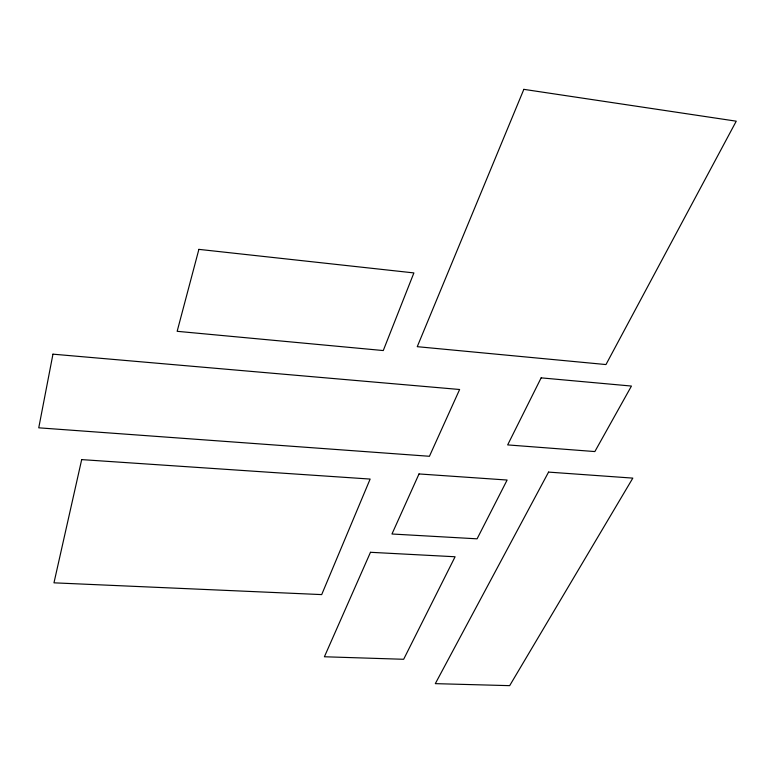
<?xml version="1.0" encoding="UTF-8"?>
<svg xmlns="http://www.w3.org/2000/svg" width="775" height="775" viewBox="0 0 775 775"><rect width="100%" height="100%" fill="white"/><g stroke="black" fill="none" stroke-linecap="round" stroke-linejoin="round"><path stroke-width="1.16" d="M52.952 354.165L38.75 427.819L429.437 456.281L459.623 389.496L52.952 354.165M81.685 459.614L53.969 582.829L321.693 594.599L370.14 479.066L81.685 459.614M198.884 249.366L177.155 331.312L383.267 350.552L413.889 272.916L198.884 249.366M523.842 89.348L417.25 346.677L605.972 364.56L736.25 121.181L523.842 89.348M370.479 552.294L324.405 656.764L403.659 659.283L455.09 556.76L370.479 552.294M419.013 473.942L391.966 534.004L477.09 538.828L507.121 480.035L419.013 473.942M541.144 377.861L507.664 444.908L594.861 451.563L631.441 386.057L541.144 377.861M548.555 472.101L435.308 683.647L509.669 685.652L632.826 478.117L548.555 472.101"/></g></svg>
